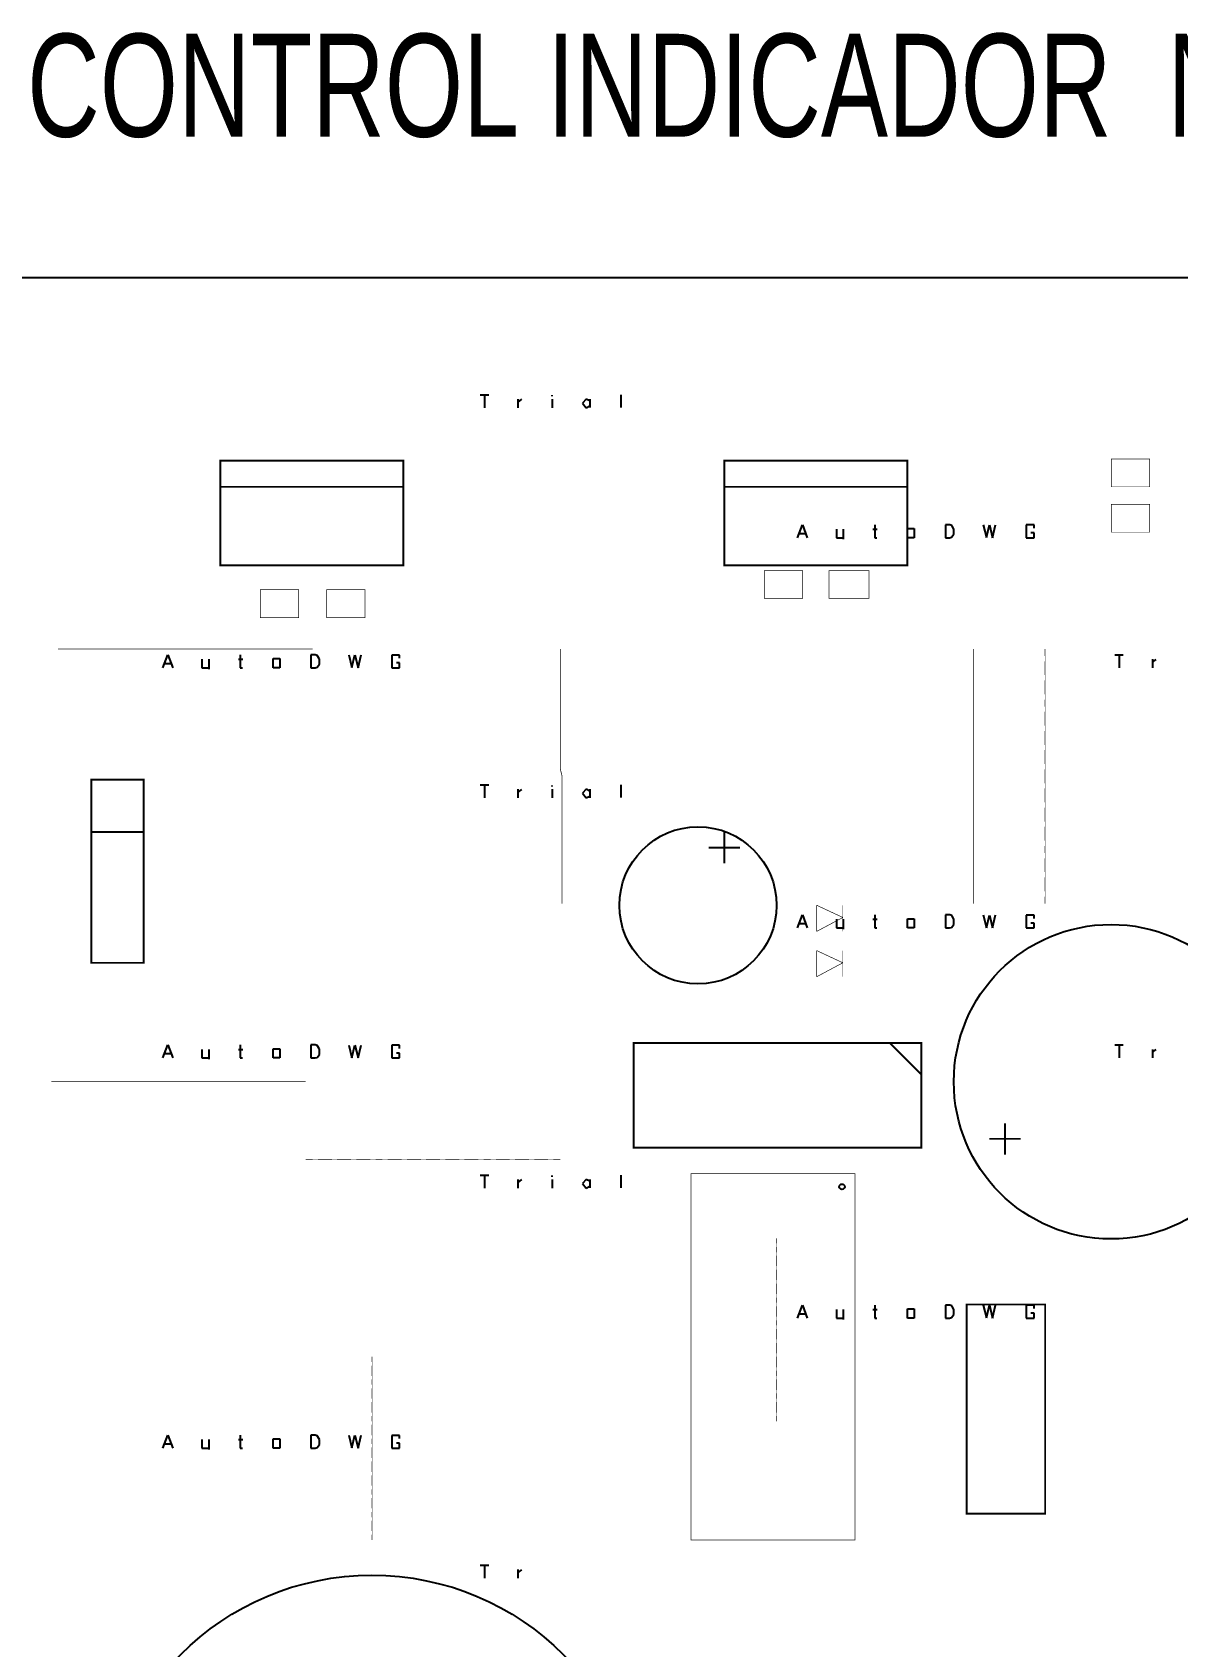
# Model space of a CAD drawing. Header units: millimetres. Extents: x 690 to 2444, y 537 to 1412.
# Drawn here: x 1678.2 to 1733.8, y 665 to 743.4 of the extents above; entities that cross this region are included whole.
import ezdxf

# ---------------------------------------------------------------- set-up
doc = ezdxf.new("R2010")
doc.units = ezdxf.units.MM
doc.linetypes.add('atContinuous2', pattern=[0])
doc.layers.add('at_Entity', color=7, linetype='Continuous')
doc.styles.add('Style1', font='arial.ttf', dxfattribs={"height": 0.2})

msp = doc.modelspace()

# ---------------------------------------------------------------- linework, layer by layer
at = {"color": 28, "true_color": 0x0a0a0a}
for p, q in [((1715.361, 718.865), (1715.602, 719.497)), ((1715.602, 719.497), (1715.842, 718.865)), ((1719.121, 719.497), (1719.121, 718.865)), ((1722.554, 719.497), (1722.551, 718.865)), ((1722.76, 719.5), (1722.554, 719.497)), ((1722.855, 719.465), (1722.76, 719.5)), ((1722.965, 719.289), (1722.855, 719.465)), ((1724.392, 719.494), (1724.541, 718.873)), ((1724.541, 718.873), (1724.691, 719.49)), ((1724.691, 719.49), (1724.841, 718.866)), ((1724.841, 718.866), (1724.991, 719.494)), ((1726.86, 719.488), (1726.478, 719.488)), ((1726.478, 719.488), (1726.478, 718.865)), ((1726.856, 719.328), (1726.86, 719.488)), ((1715.449, 719.076), (1715.75, 719.076)), ((1717.256, 719.283), (1717.256, 718.865)), ((1717.256, 718.865), (1717.587, 718.865)), ((1717.587, 719.283), (1717.587, 718.802)), ((1719.029, 719.286), (1719.242, 719.286)), ((1719.121, 718.865), (1719.22, 718.865)), ((1720.715, 719.314), (1721.04, 719.314)), ((1720.715, 718.865), (1720.715, 719.314)), ((1721.04, 718.865), (1720.715, 718.865)), ((1721.04, 719.314), (1721.04, 718.865)), ((1722.551, 718.865), (1722.756, 718.865)), ((1722.756, 718.865), (1722.852, 718.891)), ((1722.852, 718.891), (1722.961, 719.037)), ((1722.961, 719.037), (1722.965, 719.289)), ((1726.478, 718.865), (1726.856, 718.865)), ((1726.86, 719.102), (1726.708, 719.102)), ((1726.856, 718.865), (1726.86, 719.102)), ((1684.534, 712.545), (1684.775, 713.177)), ((1684.775, 713.177), (1685.016, 712.545)), ((1688.294, 713.177), (1688.294, 712.545)), ((1691.727, 713.177), (1691.725, 712.545)), ((1691.934, 713.179), (1691.727, 713.177)), ((1692.028, 713.145), (1691.934, 713.179)), ((1692.138, 712.969), (1692.028, 713.145)), ((1693.565, 713.174), (1693.715, 712.553)), ((1693.715, 712.553), (1693.865, 713.17)), ((1693.865, 713.17), (1694.014, 712.546)), ((1694.014, 712.546), (1694.164, 713.174)), ((1696.033, 713.168), (1695.652, 713.168)), ((1695.652, 713.168), (1695.652, 712.545)), ((1696.029, 713.008), (1696.033, 713.168)), ((1684.622, 712.756), (1684.924, 712.756)), ((1686.43, 712.963), (1686.43, 712.545)), ((1686.43, 712.545), (1686.761, 712.545)), ((1686.761, 712.963), (1686.761, 712.482)), ((1688.202, 712.966), (1688.416, 712.966)), ((1688.294, 712.545), (1688.393, 712.545)), ((1689.888, 712.994), (1690.214, 712.994)), ((1689.888, 712.545), (1689.888, 712.994)), ((1690.214, 712.545), (1689.888, 712.545)), ((1690.214, 712.994), (1690.214, 712.545)), ((1691.725, 712.545), (1691.929, 712.545)), ((1691.929, 712.545), (1692.026, 712.571)), ((1692.026, 712.571), (1692.135, 712.717)), ((1692.135, 712.717), (1692.138, 712.969)), ((1695.652, 712.545), (1696.029, 712.545)), ((1696.033, 712.782), (1695.881, 712.782)), ((1696.029, 712.545), (1696.033, 712.782)), ((1715.361, 699.905), (1715.602, 700.537)), ((1715.449, 700.115), (1715.75, 700.115)), ((1715.602, 700.537), (1715.842, 699.905)), ((1717.256, 700.323), (1717.256, 699.905)), ((1717.256, 699.905), (1717.587, 699.905)), ((1717.587, 700.323), (1717.587, 699.842)), ((1719.029, 700.326), (1719.242, 700.326)), ((1719.121, 700.537), (1719.121, 699.905)), ((1719.121, 699.905), (1719.22, 699.905)), ((1720.715, 700.354), (1721.04, 700.354)), ((1720.715, 699.905), (1720.715, 700.354)), ((1721.04, 699.905), (1720.715, 699.905)), ((1721.04, 700.354), (1721.04, 699.905)), ((1722.554, 700.537), (1722.551, 699.905)), ((1722.551, 699.905), (1722.756, 699.905)), ((1722.76, 700.539), (1722.554, 700.537)), ((1722.756, 699.905), (1722.852, 699.931)), ((1722.855, 700.505), (1722.76, 700.539)), ((1722.852, 699.931), (1722.961, 700.077)), ((1722.965, 700.328), (1722.855, 700.505)), ((1722.961, 700.077), (1722.965, 700.328)), ((1724.392, 700.534), (1724.541, 699.913)), ((1724.541, 699.913), (1724.691, 700.53)), ((1724.691, 700.53), (1724.841, 699.906)), ((1724.841, 699.906), (1724.991, 700.534)), ((1726.86, 700.528), (1726.478, 700.528)), ((1726.478, 700.528), (1726.478, 699.905)), ((1726.478, 699.905), (1726.856, 699.905)), ((1726.86, 700.142), (1726.708, 700.142)), ((1726.856, 700.368), (1726.86, 700.528)), ((1726.856, 699.905), (1726.86, 700.142)), ((1684.534, 693.585), (1684.775, 694.217)), ((1684.622, 693.795), (1684.924, 693.795)), ((1684.775, 694.217), (1685.016, 693.585)), ((1686.43, 694.003), (1686.43, 693.585)), ((1686.43, 693.585), (1686.761, 693.585)), ((1686.761, 694.003), (1686.761, 693.522)), ((1688.202, 694.005), (1688.416, 694.005)), ((1688.294, 694.217), (1688.294, 693.585)), ((1688.294, 693.585), (1688.393, 693.585)), ((1689.888, 694.033), (1690.214, 694.033)), ((1689.888, 693.585), (1689.888, 694.033)), ((1690.214, 693.585), (1689.888, 693.585)), ((1690.214, 694.033), (1690.214, 693.585)), ((1691.727, 694.217), (1691.725, 693.585)), ((1691.725, 693.585), (1691.929, 693.585)), ((1691.934, 694.219), (1691.727, 694.217)), ((1691.929, 693.585), (1692.026, 693.61)), ((1692.028, 694.185), (1691.934, 694.219)), ((1692.026, 693.61), (1692.135, 693.757)), ((1692.138, 694.008), (1692.028, 694.185)), ((1692.135, 693.757), (1692.138, 694.008)), ((1693.565, 694.214), (1693.715, 693.593)), ((1693.715, 693.593), (1693.865, 694.21)), ((1693.865, 694.21), (1694.014, 693.586)), ((1694.014, 693.586), (1694.164, 694.214)), ((1696.033, 694.207), (1695.652, 694.207)), ((1695.652, 694.207), (1695.652, 693.585)), ((1695.652, 693.585), (1696.029, 693.585)), ((1696.033, 693.822), (1695.881, 693.822)), ((1696.029, 694.048), (1696.033, 694.207)), ((1696.029, 693.585), (1696.033, 693.822)), ((1715.361, 680.945), (1715.602, 681.577)), ((1715.449, 681.155), (1715.75, 681.155)), ((1715.602, 681.577), (1715.842, 680.945)), ((1717.256, 681.362), (1717.256, 680.945)), ((1717.587, 681.362), (1717.587, 680.882)), ((1719.029, 681.365), (1719.242, 681.365)), ((1719.121, 681.577), (1719.121, 680.945)), ((1720.715, 681.393), (1721.04, 681.393)), ((1720.715, 680.945), (1720.715, 681.393)), ((1721.04, 681.393), (1721.04, 680.945)), ((1722.554, 681.577), (1722.551, 680.945)), ((1722.76, 681.579), (1722.554, 681.577)), ((1722.855, 681.544), (1722.76, 681.579)), ((1722.852, 680.97), (1722.961, 681.116)), ((1722.965, 681.368), (1722.855, 681.544)), ((1722.961, 681.116), (1722.965, 681.368)), ((1724.392, 681.573), (1724.541, 680.953)), ((1724.541, 680.953), (1724.691, 681.57)), ((1724.691, 681.57), (1724.841, 680.946)), ((1724.841, 680.946), (1724.991, 681.573)), ((1726.86, 681.567), (1726.478, 681.567)), ((1726.478, 681.567), (1726.478, 680.945)), ((1726.86, 681.182), (1726.708, 681.182)), ((1726.856, 681.407), (1726.86, 681.567)), ((1726.856, 680.945), (1726.86, 681.182)), ((1717.256, 680.945), (1717.587, 680.945)), ((1719.121, 680.945), (1719.22, 680.945)), ((1721.04, 680.945), (1720.715, 680.945)), ((1722.551, 680.945), (1722.756, 680.945)), ((1722.756, 680.945), (1722.852, 680.97)), ((1726.478, 680.945), (1726.856, 680.945)), ((1684.534, 674.625), (1684.775, 675.257)), ((1684.622, 674.835), (1684.924, 674.835)), ((1684.775, 675.257), (1685.016, 674.625)), ((1686.43, 675.042), (1686.43, 674.625)), ((1686.761, 675.042), (1686.761, 674.561)), ((1688.202, 675.045), (1688.416, 675.045)), ((1688.294, 675.256), (1688.294, 674.625)), ((1689.888, 675.073), (1690.214, 675.073)), ((1689.888, 674.625), (1689.888, 675.073)), ((1690.214, 675.073), (1690.214, 674.625)), ((1691.727, 675.256), (1691.725, 674.625)), ((1691.934, 675.259), (1691.727, 675.256)), ((1692.028, 675.224), (1691.934, 675.259)), ((1692.026, 674.65), (1692.135, 674.796)), ((1692.138, 675.048), (1692.028, 675.224)), ((1692.135, 674.796), (1692.138, 675.048)), ((1693.565, 675.253), (1693.715, 674.633)), ((1693.715, 674.633), (1693.865, 675.25)), ((1693.865, 675.25), (1694.014, 674.625)), ((1694.014, 674.625), (1694.164, 675.253)), ((1696.033, 675.247), (1695.652, 675.247)), ((1695.652, 675.247), (1695.652, 674.625)), ((1696.033, 674.862), (1695.881, 674.862)), ((1696.029, 675.087), (1696.033, 675.247)), ((1696.029, 674.625), (1696.033, 674.862)), ((1686.43, 674.625), (1686.761, 674.625)), ((1688.294, 674.625), (1688.393, 674.625)), ((1690.214, 674.625), (1689.888, 674.625)), ((1691.725, 674.625), (1691.929, 674.625)), ((1691.929, 674.625), (1692.026, 674.65)), ((1695.652, 674.625), (1696.029, 674.625))]:
    msp.add_line(p, q, dxfattribs=at)
at = {"layer": 'at_Entity', "color": 28, "true_color": 0x0d0d0d}
for p, q in [((1699.95, 725.817), (1700.368, 725.817)), ((1700.158, 725.817), (1700.158, 725.185)), ((1703.44, 725.738), (1703.44, 725.794)), ((1706.781, 725.815), (1706.778, 725.198)), ((1701.781, 725.602), (1701.781, 725.185)), ((1701.786, 725.462), (1701.964, 725.595)), ((1703.438, 725.605), (1703.438, 725.185)), ((1705.101, 725.602), (1704.912, 725.413)), ((1704.912, 725.413), (1705.096, 725.185)), ((1705.096, 725.185), (1705.276, 725.276)), ((1705.276, 725.514), (1705.101, 725.602)), ((1705.274, 725.605), (1705.274, 725.189)), ((1730.777, 713.177), (1731.195, 713.177)), ((1730.985, 713.177), (1730.985, 712.545)), ((1732.608, 712.962), (1732.608, 712.545)), ((1732.613, 712.822), (1732.79, 712.955)), ((1699.95, 706.857), (1700.368, 706.857)), ((1700.158, 706.857), (1700.158, 706.225)), ((1701.781, 706.642), (1701.781, 706.225)), ((1701.786, 706.502), (1701.964, 706.635)), ((1703.438, 706.645), (1703.438, 706.225)), ((1703.44, 706.778), (1703.44, 706.834)), ((1705.101, 706.642), (1704.912, 706.453)), ((1704.912, 706.453), (1705.096, 706.225)), ((1705.096, 706.225), (1705.276, 706.315)), ((1705.276, 706.553), (1705.101, 706.642)), ((1705.274, 706.645), (1705.274, 706.229)), ((1706.781, 706.855), (1706.778, 706.238)), ((1730.777, 694.217), (1731.195, 694.217)), ((1730.985, 694.217), (1730.985, 693.585)), ((1732.608, 694.002), (1732.608, 693.585)), ((1732.613, 693.862), (1732.79, 693.995)), ((1699.95, 687.897), (1700.368, 687.897)), ((1700.158, 687.897), (1700.158, 687.265)), ((1701.781, 687.682), (1701.781, 687.265)), ((1701.786, 687.542), (1701.964, 687.675)), ((1703.438, 687.684), (1703.438, 687.265)), ((1703.44, 687.817), (1703.44, 687.873)), ((1705.101, 687.682), (1704.912, 687.493)), ((1704.912, 687.493), (1705.096, 687.265)), ((1705.096, 687.265), (1705.276, 687.355)), ((1705.276, 687.593), (1705.101, 687.682)), ((1705.274, 687.684), (1705.274, 687.268)), ((1706.781, 687.894), (1706.778, 687.277)), ((1699.95, 668.936), (1700.368, 668.936)), ((1700.158, 668.936), (1700.158, 668.304)), ((1701.781, 668.721), (1701.781, 668.304)), ((1701.786, 668.581), (1701.964, 668.714))]:
    msp.add_line(p, q, dxfattribs=at)
at = {"layer": 'at_Entity', "color": 0}
for points in [[(1775.685, 731.506, 0.0897, 0.0897, 0), (1622.85, 731.506, 0.0897, 0.0897, 0), (1622.85, 605.103, 0.0897, 0.0897, 0), (1775.685, 605.103, 0.0897, 0.0897, 0), (1775.685, 731.506, 0.0897, 0.0897, 0)], [(1696.218, 722.61, 0.0897, 0.0897, 0), (1687.322, 722.61, 0.0897, 0.0897, 0), (1687.322, 717.527, 0.0897, 0.0897, 0), (1696.218, 717.527, 0.0897, 0.0897, 0), (1696.218, 722.61, 0.0897, 0.0897, 0)], [(1720.702, 722.61, 0.0897, 0.0897, 0), (1711.806, 722.61, 0.0897, 0.0897, 0), (1711.806, 717.527, 0.0897, 0.0897, 0), (1720.702, 717.527, 0.0897, 0.0897, 0), (1720.702, 722.61, 0.0897, 0.0897, 0)], [(1732.478, 722.695, 0.0299, 0.0299, 0), (1730.614, 722.695, 0.0299, 0.0299, 0), (1730.614, 721.339, 0.0299, 0.0299, 0), (1732.478, 721.339, 0.0299, 0.0299, 0), (1732.478, 722.695, 0.0299, 0.0299, 0)], [(1696.218, 721.339, 0.0897, 0.0897, 0), (1687.322, 721.339, 0.0897, 0.0897, 0)], [(1720.702, 721.339, 0.0897, 0.0897, 0), (1711.806, 721.339, 0.0897, 0.0897, 0)], [(1732.478, 720.492, 0.0299, 0.0299, 0), (1730.614, 720.492, 0.0299, 0.0299, 0), (1730.614, 719.136, 0.0299, 0.0299, 0), (1732.478, 719.136, 0.0299, 0.0299, 0), (1732.478, 720.492, 0.0299, 0.0299, 0)], [(1715.619, 717.273, 0.0299, 0.0299, 0), (1713.755, 717.273, 0.0299, 0.0299, 0), (1713.755, 715.917, 0.0299, 0.0299, 0), (1715.619, 715.917, 0.0299, 0.0299, 0), (1715.619, 717.273, 0.0299, 0.0299, 0)], [(1718.838, 717.273, 0.0299, 0.0299, 0), (1716.89, 717.273, 0.0299, 0.0299, 0), (1716.89, 715.917, 0.0299, 0.0299, 0), (1718.838, 715.917, 0.0299, 0.0299, 0), (1718.838, 717.273, 0.0299, 0.0299, 0)], [(1691.135, 716.341, 0.0299, 0.0299, 0), (1689.271, 716.341, 0.0299, 0.0299, 0), (1689.271, 714.985, 0.0299, 0.0299, 0), (1691.135, 714.985, 0.0299, 0.0299, 0), (1691.135, 716.341, 0.0299, 0.0299, 0)], [(1694.354, 716.341, 0.0299, 0.0299, 0), (1692.49, 716.341, 0.0299, 0.0299, 0), (1692.49, 714.985, 0.0299, 0.0299, 0), (1694.354, 714.985, 0.0299, 0.0299, 0), (1694.354, 716.341, 0.0299, 0.0299, 0)], [(1679.782, 713.46, 0.0339, 0.0339, 0), (1679.443, 713.46, 0.0339, 0.0339, 0)], [(1680.036, 713.46, 0.0254, 0.0254, 0), (1679.782, 713.46, 0.0254, 0.0254, 0)], [(1680.375, 713.46, 0.0339, 0.0339, 0), (1680.036, 713.46, 0.0339, 0.0339, 0)], [(1680.714, 713.46, 0.0339, 0.0339, 0), (1680.375, 713.46, 0.0339, 0.0339, 0)], [(1680.968, 713.46, 0.0254, 0.0254, 0), (1680.714, 713.46, 0.0254, 0.0254, 0)], [(1681.307, 713.46, 0.0339, 0.0339, 0), (1680.968, 713.46, 0.0339, 0.0339, 0)], [(1681.646, 713.46, 0.0339, 0.0339, 0), (1681.307, 713.46, 0.0339, 0.0339, 0)], [(1681.9, 713.46, 0.0254, 0.0254, 0), (1681.646, 713.46, 0.0254, 0.0254, 0)], [(1682.239, 713.46, 0.0339, 0.0339, 0), (1681.9, 713.46, 0.0339, 0.0339, 0)], [(1682.578, 713.46, 0.0339, 0.0339, 0), (1682.239, 713.46, 0.0339, 0.0339, 0)], [(1682.832, 713.46, 0.0254, 0.0254, 0), (1682.578, 713.46, 0.0254, 0.0254, 0)], [(1683.171, 713.46, 0.0339, 0.0339, 0), (1682.832, 713.46, 0.0339, 0.0339, 0)], [(1683.425, 713.46, 0.0254, 0.0254, 0), (1683.171, 713.46, 0.0254, 0.0254, 0)], [(1683.764, 713.46, 0.0339, 0.0339, 0), (1683.425, 713.46, 0.0339, 0.0339, 0)], [(1684.103, 713.46, 0.0339, 0.0339, 0), (1683.764, 713.46, 0.0339, 0.0339, 0)], [(1684.357, 713.46, 0.0254, 0.0254, 0), (1684.103, 713.46, 0.0254, 0.0254, 0)], [(1684.696, 713.46, 0.0339, 0.0339, 0), (1684.357, 713.46, 0.0339, 0.0339, 0)], [(1685.035, 713.46, 0.0339, 0.0339, 0), (1684.696, 713.46, 0.0339, 0.0339, 0)], [(1685.289, 713.46, 0.0254, 0.0254, 0), (1685.035, 713.46, 0.0254, 0.0254, 0)], [(1685.628, 713.46, 0.0339, 0.0339, 0), (1685.289, 713.46, 0.0339, 0.0339, 0)], [(1685.967, 713.46, 0.0339, 0.0339, 0), (1685.628, 713.46, 0.0339, 0.0339, 0)], [(1686.221, 713.46, 0.0254, 0.0254, 0), (1685.967, 713.46, 0.0254, 0.0254, 0)], [(1686.56, 713.46, 0.0339, 0.0339, 0), (1686.221, 713.46, 0.0339, 0.0339, 0)], [(1686.899, 713.46, 0.0339, 0.0339, 0), (1686.56, 713.46, 0.0339, 0.0339, 0)], [(1687.153, 713.46, 0.0254, 0.0254, 0), (1686.899, 713.46, 0.0254, 0.0254, 0)], [(1687.492, 713.46, 0.0339, 0.0339, 0), (1687.153, 713.46, 0.0339, 0.0339, 0)], [(1687.831, 713.46, 0.0339, 0.0339, 0), (1687.492, 713.46, 0.0339, 0.0339, 0)], [(1688.085, 713.46, 0.0254, 0.0254, 0), (1687.831, 713.46, 0.0254, 0.0254, 0)], [(1688.424, 713.46, 0.0339, 0.0339, 0), (1688.085, 713.46, 0.0339, 0.0339, 0)], [(1688.678, 713.46, 0.0254, 0.0254, 0), (1688.424, 713.46, 0.0254, 0.0254, 0)], [(1689.017, 713.46, 0.0339, 0.0339, 0), (1688.678, 713.46, 0.0339, 0.0339, 0)], [(1689.356, 713.46, 0.0339, 0.0339, 0), (1689.017, 713.46, 0.0339, 0.0339, 0)], [(1689.61, 713.46, 0.0254, 0.0254, 0), (1689.356, 713.46, 0.0254, 0.0254, 0)], [(1689.949, 713.46, 0.0339, 0.0339, 0), (1689.61, 713.46, 0.0339, 0.0339, 0)], [(1690.288, 713.46, 0.0339, 0.0339, 0), (1689.949, 713.46, 0.0339, 0.0339, 0)], [(1690.542, 713.46, 0.0254, 0.0254, 0), (1690.288, 713.46, 0.0254, 0.0254, 0)], [(1690.881, 713.46, 0.0339, 0.0339, 0), (1690.542, 713.46, 0.0339, 0.0339, 0)], [(1691.219, 713.46, 0.0339, 0.0339, 0), (1690.881, 713.46, 0.0339, 0.0339, 0)], [(1691.474, 713.46, 0.0254, 0.0254, 0), (1691.219, 713.46, 0.0254, 0.0254, 0)], [(1691.813, 713.46, 0.0339, 0.0339, 0), (1691.474, 713.46, 0.0339, 0.0339, 0)], [(1703.843, 713.121, 0.0339, 0.0339, 0), (1703.843, 713.46, 0.0339, 0.0339, 0)], [(1723.921, 713.121, 0.0339, 0.0339, 0), (1723.921, 713.46, 0.0339, 0.0339, 0)], [(1727.395, 713.121, 0.0339, 0.0339, 0), (1727.395, 713.46, 0.0339, 0.0339, 0)], [(1703.843, 712.528, 0.0339, 0.0339, 0), (1703.843, 712.867, 0.0339, 0.0339, 0)], [(1703.843, 712.189, 0.0339, 0.0339, 0), (1703.843, 712.528, 0.0339, 0.0339, 0)], [(1703.843, 712.867, 0.0254, 0.0254, 0), (1703.843, 713.121, 0.0254, 0.0254, 0)], [(1723.921, 712.528, 0.0339, 0.0339, 0), (1723.921, 712.867, 0.0339, 0.0339, 0)], [(1723.921, 712.189, 0.0339, 0.0339, 0), (1723.921, 712.528, 0.0339, 0.0339, 0)], [(1723.921, 712.867, 0.0254, 0.0254, 0), (1723.921, 713.121, 0.0254, 0.0254, 0)], [(1727.395, 712.528, 0.0339, 0.0339, 0), (1727.395, 712.867, 0.0339, 0.0339, 0)], [(1727.395, 712.189, 0.0339, 0.0339, 0), (1727.395, 712.528, 0.0339, 0.0339, 0)], [(1727.395, 712.867, 0.0254, 0.0254, 0), (1727.395, 713.121, 0.0254, 0.0254, 0)], [(1703.843, 711.596, 0.0339, 0.0339, 0), (1703.843, 711.935, 0.0339, 0.0339, 0)], [(1703.843, 711.258, 0.0339, 0.0339, 0), (1703.843, 711.596, 0.0339, 0.0339, 0)], [(1703.843, 711.935, 0.0254, 0.0254, 0), (1703.843, 712.189, 0.0254, 0.0254, 0)], [(1723.921, 711.596, 0.0339, 0.0339, 0), (1723.921, 711.935, 0.0339, 0.0339, 0)], [(1723.921, 711.258, 0.0339, 0.0339, 0), (1723.921, 711.596, 0.0339, 0.0339, 0)], [(1723.921, 711.935, 0.0254, 0.0254, 0), (1723.921, 712.189, 0.0254, 0.0254, 0)], [(1727.395, 711.596, 0.0339, 0.0339, 0), (1727.395, 711.935, 0.0339, 0.0339, 0)], [(1727.395, 711.258, 0.0339, 0.0339, 0), (1727.395, 711.596, 0.0339, 0.0339, 0)], [(1727.395, 711.935, 0.0254, 0.0254, 0), (1727.395, 712.189, 0.0254, 0.0254, 0)], [(1703.843, 710.664, 0.0339, 0.0339, 0), (1703.843, 711.003, 0.0339, 0.0339, 0)], [(1703.843, 711.003, 0.0254, 0.0254, 0), (1703.843, 711.258, 0.0254, 0.0254, 0)], [(1723.921, 710.664, 0.0339, 0.0339, 0), (1723.921, 711.003, 0.0339, 0.0339, 0)], [(1723.921, 711.003, 0.0254, 0.0254, 0), (1723.921, 711.258, 0.0254, 0.0254, 0)], [(1727.395, 710.664, 0.0339, 0.0339, 0), (1727.395, 711.003, 0.0339, 0.0339, 0)], [(1727.395, 711.003, 0.0254, 0.0254, 0), (1727.395, 711.258, 0.0254, 0.0254, 0)], [(1703.843, 710.071, 0.0339, 0.0339, 0), (1703.843, 710.41, 0.0339, 0.0339, 0)], [(1703.843, 709.733, 0.0339, 0.0339, 0), (1703.843, 710.071, 0.0339, 0.0339, 0)], [(1703.843, 710.41, 0.0254, 0.0254, 0), (1703.843, 710.664, 0.0254, 0.0254, 0)], [(1723.921, 710.071, 0.0339, 0.0339, 0), (1723.921, 710.41, 0.0339, 0.0339, 0)], [(1723.921, 709.733, 0.0339, 0.0339, 0), (1723.921, 710.071, 0.0339, 0.0339, 0)], [(1723.921, 710.41, 0.0254, 0.0254, 0), (1723.921, 710.664, 0.0254, 0.0254, 0)], [(1727.395, 710.071, 0.0339, 0.0339, 0), (1727.395, 710.41, 0.0339, 0.0339, 0)], [(1727.395, 709.733, 0.0339, 0.0339, 0), (1727.395, 710.071, 0.0339, 0.0339, 0)], [(1727.395, 710.41, 0.0254, 0.0254, 0), (1727.395, 710.664, 0.0254, 0.0254, 0)], [(1703.843, 709.14, 0.0339, 0.0339, 0), (1703.843, 709.478, 0.0339, 0.0339, 0)], [(1703.843, 709.478, 0.0254, 0.0254, 0), (1703.843, 709.733, 0.0254, 0.0254, 0)], [(1723.921, 709.14, 0.0339, 0.0339, 0), (1723.921, 709.478, 0.0339, 0.0339, 0)], [(1723.921, 709.478, 0.0254, 0.0254, 0), (1723.921, 709.733, 0.0254, 0.0254, 0)], [(1727.395, 709.14, 0.0339, 0.0339, 0), (1727.395, 709.478, 0.0339, 0.0339, 0)], [(1727.395, 709.478, 0.0254, 0.0254, 0), (1727.395, 709.733, 0.0254, 0.0254, 0)], [(1703.843, 708.801, 0.0339, 0.0339, 0), (1703.843, 709.14, 0.0339, 0.0339, 0)], [(1703.843, 708.208, 0.0339, 0.0339, 0), (1703.843, 708.546, 0.0339, 0.0339, 0)], [(1703.843, 708.546, 0.0254, 0.0254, 0), (1703.843, 708.801, 0.0254, 0.0254, 0)], [(1723.921, 708.801, 0.0339, 0.0339, 0), (1723.921, 709.14, 0.0339, 0.0339, 0)], [(1723.921, 708.208, 0.0339, 0.0339, 0), (1723.921, 708.546, 0.0339, 0.0339, 0)], [(1723.921, 708.546, 0.0254, 0.0254, 0), (1723.921, 708.801, 0.0254, 0.0254, 0)], [(1727.395, 708.801, 0.0339, 0.0339, 0), (1727.395, 709.14, 0.0339, 0.0339, 0)], [(1727.395, 708.208, 0.0339, 0.0339, 0), (1727.395, 708.546, 0.0339, 0.0339, 0)], [(1727.395, 708.546, 0.0254, 0.0254, 0), (1727.395, 708.801, 0.0254, 0.0254, 0)], [(1703.843, 707.869, 0.0339, 0.0339, 0), (1703.843, 708.208, 0.0339, 0.0339, 0)], [(1703.843, 707.615, 0.0254, 0.0254, 0), (1703.843, 707.869, 0.0254, 0.0254, 0)], [(1723.921, 707.869, 0.0339, 0.0339, 0), (1723.921, 708.208, 0.0339, 0.0339, 0)], [(1723.921, 707.615, 0.0254, 0.0254, 0), (1723.921, 707.869, 0.0254, 0.0254, 0)], [(1727.395, 707.869, 0.0339, 0.0339, 0), (1727.395, 708.208, 0.0339, 0.0339, 0)], [(1727.395, 707.615, 0.0254, 0.0254, 0), (1727.395, 707.869, 0.0254, 0.0254, 0)], [(1683.595, 707.106, 0.0897, 0.0897, 0), (1681.053, 707.106, 0.0897, 0.0897, 0), (1681.053, 698.211, 0.0897, 0.0897, 0), (1683.595, 698.211, 0.0897, 0.0897, 0), (1683.595, 707.106, 0.0897, 0.0897, 0)], [(1703.927, 707.276, 0.0349, 0.0349, 0), (1703.843, 707.615, 0.0349, 0.0349, 0)], [(1703.927, 706.937, 0.0339, 0.0339, 0), (1703.927, 707.276, 0.0339, 0.0339, 0)], [(1703.927, 706.683, 0.0254, 0.0254, 0), (1703.927, 706.937, 0.0254, 0.0254, 0)], [(1723.921, 707.276, 0.0339, 0.0339, 0), (1723.921, 707.615, 0.0339, 0.0339, 0)], [(1723.921, 706.937, 0.0339, 0.0339, 0), (1723.921, 707.276, 0.0339, 0.0339, 0)], [(1723.921, 706.683, 0.0254, 0.0254, 0), (1723.921, 706.937, 0.0254, 0.0254, 0)], [(1727.395, 707.276, 0.0339, 0.0339, 0), (1727.395, 707.615, 0.0339, 0.0339, 0)], [(1727.395, 706.937, 0.0339, 0.0339, 0), (1727.395, 707.276, 0.0339, 0.0339, 0)], [(1727.395, 706.683, 0.0254, 0.0254, 0), (1727.395, 706.937, 0.0254, 0.0254, 0)], [(1703.927, 706.344, 0.0339, 0.0339, 0), (1703.927, 706.683, 0.0339, 0.0339, 0)], [(1703.927, 706.005, 0.0339, 0.0339, 0), (1703.927, 706.344, 0.0339, 0.0339, 0)], [(1723.921, 706.344, 0.0339, 0.0339, 0), (1723.921, 706.683, 0.0339, 0.0339, 0)], [(1723.921, 706.005, 0.0339, 0.0339, 0), (1723.921, 706.344, 0.0339, 0.0339, 0)], [(1727.395, 706.344, 0.0339, 0.0339, 0), (1727.395, 706.683, 0.0339, 0.0339, 0)], [(1727.395, 706.005, 0.0339, 0.0339, 0), (1727.395, 706.344, 0.0339, 0.0339, 0)], [(1703.927, 705.412, 0.0339, 0.0339, 0), (1703.927, 705.751, 0.0339, 0.0339, 0)], [(1703.927, 705.073, 0.0339, 0.0339, 0), (1703.927, 705.412, 0.0339, 0.0339, 0)], [(1703.927, 705.751, 0.0254, 0.0254, 0), (1703.927, 706.005, 0.0254, 0.0254, 0)], [(1723.921, 705.412, 0.0339, 0.0339, 0), (1723.921, 705.751, 0.0339, 0.0339, 0)], [(1723.921, 705.073, 0.0339, 0.0339, 0), (1723.921, 705.412, 0.0339, 0.0339, 0)], [(1723.921, 705.751, 0.0254, 0.0254, 0), (1723.921, 706.005, 0.0254, 0.0254, 0)], [(1727.395, 705.412, 0.0339, 0.0339, 0), (1727.395, 705.751, 0.0339, 0.0339, 0)], [(1727.395, 705.073, 0.0339, 0.0339, 0), (1727.395, 705.412, 0.0339, 0.0339, 0)], [(1727.395, 705.751, 0.0254, 0.0254, 0), (1727.395, 706.005, 0.0254, 0.0254, 0)], [(1683.595, 704.565, 0.0897, 0.0897, 0), (1681.053, 704.565, 0.0897, 0.0897, 0)], [(1703.927, 704.48, 0.0339, 0.0339, 0), (1703.927, 704.819, 0.0339, 0.0339, 0)], [(1703.927, 704.819, 0.0254, 0.0254, 0), (1703.927, 705.073, 0.0254, 0.0254, 0)], [(1711.806, 704.565, 0.0897, 0.0897, 0), (1711.806, 703.04, 0.0897, 0.0897, 0)], [(1723.921, 704.48, 0.0339, 0.0339, 0), (1723.921, 704.819, 0.0339, 0.0339, 0)], [(1723.921, 704.819, 0.0254, 0.0254, 0), (1723.921, 705.073, 0.0254, 0.0254, 0)], [(1727.395, 704.48, 0.0339, 0.0339, 0), (1727.395, 704.819, 0.0339, 0.0339, 0)], [(1727.395, 704.819, 0.0254, 0.0254, 0), (1727.395, 705.073, 0.0254, 0.0254, 0)], [(1703.927, 704.141, 0.0339, 0.0339, 0), (1703.927, 704.48, 0.0339, 0.0339, 0)], [(1703.927, 703.548, 0.0339, 0.0339, 0), (1703.927, 703.887, 0.0339, 0.0339, 0)], [(1703.927, 703.887, 0.0254, 0.0254, 0), (1703.927, 704.141, 0.0254, 0.0254, 0)], [(1711.044, 703.802, 0.0897, 0.0897, 0), (1712.569, 703.802, 0.0897, 0.0897, 0)], [(1723.921, 704.141, 0.0339, 0.0339, 0), (1723.921, 704.48, 0.0339, 0.0339, 0)], [(1723.921, 703.548, 0.0339, 0.0339, 0), (1723.921, 703.887, 0.0339, 0.0339, 0)], [(1723.921, 703.887, 0.0254, 0.0254, 0), (1723.921, 704.141, 0.0254, 0.0254, 0)], [(1727.395, 704.141, 0.0339, 0.0339, 0), (1727.395, 704.48, 0.0339, 0.0339, 0)], [(1727.395, 703.548, 0.0339, 0.0339, 0), (1727.395, 703.887, 0.0339, 0.0339, 0)], [(1727.395, 703.887, 0.0254, 0.0254, 0), (1727.395, 704.141, 0.0254, 0.0254, 0)], [(1703.927, 702.955, 0.0339, 0.0339, 0), (1703.927, 703.294, 0.0339, 0.0339, 0)], [(1703.927, 702.616, 0.0339, 0.0339, 0), (1703.927, 702.955, 0.0339, 0.0339, 0)], [(1703.927, 703.294, 0.0254, 0.0254, 0), (1703.927, 703.548, 0.0254, 0.0254, 0)], [(1723.921, 702.955, 0.0339, 0.0339, 0), (1723.921, 703.294, 0.0339, 0.0339, 0)], [(1723.921, 702.616, 0.0339, 0.0339, 0), (1723.921, 702.955, 0.0339, 0.0339, 0)], [(1723.921, 703.294, 0.0254, 0.0254, 0), (1723.921, 703.548, 0.0254, 0.0254, 0)], [(1727.395, 702.955, 0.0339, 0.0339, 0), (1727.395, 703.294, 0.0339, 0.0339, 0)], [(1727.395, 702.616, 0.0339, 0.0339, 0), (1727.395, 702.955, 0.0339, 0.0339, 0)], [(1727.395, 703.294, 0.0254, 0.0254, 0), (1727.395, 703.548, 0.0254, 0.0254, 0)], [(1703.927, 702.023, 0.0339, 0.0339, 0), (1703.927, 702.362, 0.0339, 0.0339, 0)], [(1703.927, 702.362, 0.0254, 0.0254, 0), (1703.927, 702.616, 0.0254, 0.0254, 0)], [(1723.921, 702.023, 0.0339, 0.0339, 0), (1723.921, 702.362, 0.0339, 0.0339, 0)], [(1723.921, 702.362, 0.0254, 0.0254, 0), (1723.921, 702.616, 0.0254, 0.0254, 0)], [(1727.395, 702.023, 0.0339, 0.0339, 0), (1727.395, 702.362, 0.0339, 0.0339, 0)], [(1727.395, 702.362, 0.0254, 0.0254, 0), (1727.395, 702.616, 0.0254, 0.0254, 0)], [(1703.927, 701.684, 0.0339, 0.0339, 0), (1703.927, 702.023, 0.0339, 0.0339, 0)], [(1703.927, 701.091, 0.0339, 0.0339, 0), (1703.927, 701.43, 0.0339, 0.0339, 0)], [(1703.927, 701.43, 0.0254, 0.0254, 0), (1703.927, 701.684, 0.0254, 0.0254, 0)], [(1723.921, 701.684, 0.0339, 0.0339, 0), (1723.921, 702.023, 0.0339, 0.0339, 0)], [(1723.921, 701.091, 0.0339, 0.0339, 0), (1723.921, 701.43, 0.0339, 0.0339, 0)], [(1723.921, 701.43, 0.0254, 0.0254, 0), (1723.921, 701.684, 0.0254, 0.0254, 0)], [(1727.395, 701.684, 0.0339, 0.0339, 0), (1727.395, 702.023, 0.0339, 0.0339, 0)], [(1727.395, 701.091, 0.0339, 0.0339, 0), (1727.395, 701.43, 0.0339, 0.0339, 0)], [(1727.395, 701.43, 0.0254, 0.0254, 0), (1727.395, 701.684, 0.0254, 0.0254, 0)], [(1717.567, 700.413, 0.0299, 0.0299, 0), (1716.297, 701.006, 0.0299, 0.0299, 0)], [(1716.297, 701.006, 0.0299, 0.0299, 0), (1716.297, 699.736, 0.0299, 0.0299, 0)], [(1717.567, 701.006, 0.0299, 0.0299, 0), (1717.567, 699.736, 0.0299, 0.0299, 0)], [(1717.567, 700.413, 0.0299, 0.0299, 0), (1716.297, 699.736, 0.0299, 0.0299, 0)], [(1717.567, 698.211, 0.0299, 0.0299, 0), (1716.297, 698.804, 0.0299, 0.0299, 0)], [(1716.297, 698.804, 0.0299, 0.0299, 0), (1716.297, 697.533, 0.0299, 0.0299, 0)], [(1717.567, 698.804, 0.0299, 0.0299, 0), (1717.567, 697.533, 0.0299, 0.0299, 0)], [(1717.567, 698.211, 0.0299, 0.0299, 0), (1716.297, 697.533, 0.0299, 0.0299, 0)], [(1721.38, 694.314, 0.0897, 0.0897, 0), (1707.401, 694.314, 0.0897, 0.0897, 0), (1707.401, 689.23, 0.0897, 0.0897, 0), (1721.38, 689.23, 0.0897, 0.0897, 0), (1721.38, 694.314, 0.0897, 0.0897, 0)], [(1719.855, 694.314, 0.0897, 0.0897, 0), (1721.38, 692.789, 0.0897, 0.0897, 0)], [(1679.443, 692.45, 0.0339, 0.0339, 0), (1679.105, 692.45, 0.0339, 0.0339, 0)], [(1679.698, 692.45, 0.0254, 0.0254, 0), (1679.443, 692.45, 0.0254, 0.0254, 0)], [(1680.036, 692.45, 0.0339, 0.0339, 0), (1679.698, 692.45, 0.0339, 0.0339, 0)], [(1680.375, 692.45, 0.0339, 0.0339, 0), (1680.036, 692.45, 0.0339, 0.0339, 0)], [(1680.629, 692.45, 0.0254, 0.0254, 0), (1680.375, 692.45, 0.0254, 0.0254, 0)], [(1680.968, 692.45, 0.0339, 0.0339, 0), (1680.629, 692.45, 0.0339, 0.0339, 0)], [(1681.307, 692.45, 0.0339, 0.0339, 0), (1680.968, 692.45, 0.0339, 0.0339, 0)], [(1681.561, 692.45, 0.0254, 0.0254, 0), (1681.307, 692.45, 0.0254, 0.0254, 0)], [(1681.9, 692.45, 0.0339, 0.0339, 0), (1681.561, 692.45, 0.0339, 0.0339, 0)], [(1682.239, 692.45, 0.0339, 0.0339, 0), (1681.9, 692.45, 0.0339, 0.0339, 0)], [(1682.493, 692.45, 0.0254, 0.0254, 0), (1682.239, 692.45, 0.0254, 0.0254, 0)], [(1682.832, 692.45, 0.0339, 0.0339, 0), (1682.493, 692.45, 0.0339, 0.0339, 0)], [(1683.086, 692.45, 0.0254, 0.0254, 0), (1682.832, 692.45, 0.0254, 0.0254, 0)], [(1683.425, 692.45, 0.0339, 0.0339, 0), (1683.086, 692.45, 0.0339, 0.0339, 0)], [(1683.764, 692.45, 0.0339, 0.0339, 0), (1683.425, 692.45, 0.0339, 0.0339, 0)], [(1684.018, 692.45, 0.0254, 0.0254, 0), (1683.764, 692.45, 0.0254, 0.0254, 0)], [(1684.357, 692.45, 0.0339, 0.0339, 0), (1684.018, 692.45, 0.0339, 0.0339, 0)], [(1684.696, 692.45, 0.0339, 0.0339, 0), (1684.357, 692.45, 0.0339, 0.0339, 0)], [(1684.95, 692.45, 0.0254, 0.0254, 0), (1684.696, 692.45, 0.0254, 0.0254, 0)], [(1685.289, 692.45, 0.0339, 0.0339, 0), (1684.95, 692.45, 0.0339, 0.0339, 0)], [(1685.628, 692.45, 0.0339, 0.0339, 0), (1685.289, 692.45, 0.0339, 0.0339, 0)], [(1685.882, 692.45, 0.0254, 0.0254, 0), (1685.628, 692.45, 0.0254, 0.0254, 0)], [(1686.221, 692.45, 0.0339, 0.0339, 0), (1685.882, 692.45, 0.0339, 0.0339, 0)], [(1686.56, 692.45, 0.0339, 0.0339, 0), (1686.221, 692.45, 0.0339, 0.0339, 0)], [(1686.814, 692.45, 0.0254, 0.0254, 0), (1686.56, 692.45, 0.0254, 0.0254, 0)], [(1687.153, 692.45, 0.0339, 0.0339, 0), (1686.814, 692.45, 0.0339, 0.0339, 0)], [(1687.492, 692.45, 0.0339, 0.0339, 0), (1687.153, 692.45, 0.0339, 0.0339, 0)], [(1687.746, 692.45, 0.0254, 0.0254, 0), (1687.492, 692.45, 0.0254, 0.0254, 0)], [(1688.085, 692.45, 0.0339, 0.0339, 0), (1687.746, 692.45, 0.0339, 0.0339, 0)], [(1688.339, 692.45, 0.0254, 0.0254, 0), (1688.085, 692.45, 0.0254, 0.0254, 0)], [(1688.678, 692.45, 0.0339, 0.0339, 0), (1688.339, 692.45, 0.0339, 0.0339, 0)], [(1689.017, 692.45, 0.0339, 0.0339, 0), (1688.678, 692.45, 0.0339, 0.0339, 0)], [(1689.271, 692.45, 0.0254, 0.0254, 0), (1689.017, 692.45, 0.0254, 0.0254, 0)], [(1689.61, 692.45, 0.0339, 0.0339, 0), (1689.271, 692.45, 0.0339, 0.0339, 0)], [(1689.949, 692.45, 0.0339, 0.0339, 0), (1689.61, 692.45, 0.0339, 0.0339, 0)], [(1690.203, 692.45, 0.0254, 0.0254, 0), (1689.949, 692.45, 0.0254, 0.0254, 0)], [(1690.542, 692.45, 0.0339, 0.0339, 0), (1690.203, 692.45, 0.0339, 0.0339, 0)], [(1690.881, 692.45, 0.0339, 0.0339, 0), (1690.542, 692.45, 0.0339, 0.0339, 0)], [(1691.135, 692.45, 0.0254, 0.0254, 0), (1690.881, 692.45, 0.0254, 0.0254, 0)], [(1691.474, 692.45, 0.0339, 0.0339, 0), (1691.135, 692.45, 0.0339, 0.0339, 0)], [(1725.446, 688.891, 0.0897, 0.0897, 0), (1725.446, 690.416, 0.0897, 0.0897, 0)], [(1726.209, 689.654, 0.0897, 0.0897, 0), (1724.684, 689.654, 0.0897, 0.0897, 0)], [(1691.813, 688.637, 0.0339, 0.0339, 0), (1691.474, 688.637, 0.0339, 0.0339, 0)], [(1692.067, 688.637, 0.0254, 0.0254, 0), (1691.813, 688.637, 0.0254, 0.0254, 0)], [(1692.406, 688.637, 0.0339, 0.0339, 0), (1692.067, 688.637, 0.0339, 0.0339, 0)], [(1692.744, 688.637, 0.0339, 0.0339, 0), (1692.406, 688.637, 0.0339, 0.0339, 0)], [(1692.999, 688.637, 0.0254, 0.0254, 0), (1692.744, 688.637, 0.0254, 0.0254, 0)], [(1693.337, 688.637, 0.0339, 0.0339, 0), (1692.999, 688.637, 0.0339, 0.0339, 0)], [(1693.676, 688.637, 0.0339, 0.0339, 0), (1693.337, 688.637, 0.0339, 0.0339, 0)], [(1693.931, 688.637, 0.0254, 0.0254, 0), (1693.676, 688.637, 0.0254, 0.0254, 0)], [(1694.269, 688.637, 0.0339, 0.0339, 0), (1693.931, 688.637, 0.0339, 0.0339, 0)], [(1694.608, 688.637, 0.0339, 0.0339, 0), (1694.269, 688.637, 0.0339, 0.0339, 0)], [(1694.862, 688.637, 0.0254, 0.0254, 0), (1694.608, 688.637, 0.0254, 0.0254, 0)], [(1695.201, 688.637, 0.0339, 0.0339, 0), (1694.862, 688.637, 0.0339, 0.0339, 0)], [(1695.455, 688.637, 0.0254, 0.0254, 0), (1695.201, 688.637, 0.0254, 0.0254, 0)], [(1695.794, 688.637, 0.0339, 0.0339, 0), (1695.455, 688.637, 0.0339, 0.0339, 0)], [(1696.133, 688.637, 0.0339, 0.0339, 0), (1695.794, 688.637, 0.0339, 0.0339, 0)], [(1696.387, 688.637, 0.0254, 0.0254, 0), (1696.133, 688.637, 0.0254, 0.0254, 0)], [(1696.726, 688.637, 0.0339, 0.0339, 0), (1696.387, 688.637, 0.0339, 0.0339, 0)], [(1697.065, 688.637, 0.0339, 0.0339, 0), (1696.726, 688.637, 0.0339, 0.0339, 0)], [(1697.319, 688.637, 0.0254, 0.0254, 0), (1697.065, 688.637, 0.0254, 0.0254, 0)], [(1697.658, 688.637, 0.0339, 0.0339, 0), (1697.319, 688.637, 0.0339, 0.0339, 0)], [(1697.997, 688.637, 0.0339, 0.0339, 0), (1697.658, 688.637, 0.0339, 0.0339, 0)], [(1698.251, 688.637, 0.0254, 0.0254, 0), (1697.997, 688.637, 0.0254, 0.0254, 0)], [(1698.59, 688.637, 0.0339, 0.0339, 0), (1698.251, 688.637, 0.0339, 0.0339, 0)], [(1698.929, 688.637, 0.0339, 0.0339, 0), (1698.59, 688.637, 0.0339, 0.0339, 0)], [(1699.183, 688.637, 0.0254, 0.0254, 0), (1698.929, 688.637, 0.0254, 0.0254, 0)], [(1699.522, 688.637, 0.0339, 0.0339, 0), (1699.183, 688.637, 0.0339, 0.0339, 0)], [(1699.861, 688.637, 0.0339, 0.0339, 0), (1699.522, 688.637, 0.0339, 0.0339, 0)], [(1700.115, 688.637, 0.0254, 0.0254, 0), (1699.861, 688.637, 0.0254, 0.0254, 0)], [(1700.454, 688.637, 0.0339, 0.0339, 0), (1700.115, 688.637, 0.0339, 0.0339, 0)], [(1700.708, 688.637, 0.0254, 0.0254, 0), (1700.454, 688.637, 0.0254, 0.0254, 0)], [(1701.047, 688.637, 0.0339, 0.0339, 0), (1700.708, 688.637, 0.0339, 0.0339, 0)], [(1701.386, 688.637, 0.0339, 0.0339, 0), (1701.047, 688.637, 0.0339, 0.0339, 0)], [(1701.64, 688.637, 0.0254, 0.0254, 0), (1701.386, 688.637, 0.0254, 0.0254, 0)], [(1701.979, 688.637, 0.0339, 0.0339, 0), (1701.64, 688.637, 0.0339, 0.0339, 0)], [(1702.318, 688.637, 0.0339, 0.0339, 0), (1701.979, 688.637, 0.0339, 0.0339, 0)], [(1702.572, 688.637, 0.0254, 0.0254, 0), (1702.318, 688.637, 0.0254, 0.0254, 0)], [(1702.911, 688.637, 0.0339, 0.0339, 0), (1702.572, 688.637, 0.0339, 0.0339, 0)], [(1703.25, 688.637, 0.0339, 0.0339, 0), (1702.911, 688.637, 0.0339, 0.0339, 0)], [(1703.504, 688.637, 0.0254, 0.0254, 0), (1703.25, 688.637, 0.0254, 0.0254, 0)], [(1703.843, 688.637, 0.0339, 0.0339, 0), (1703.504, 688.637, 0.0339, 0.0339, 0)], [(1718.16, 687.96, 0.0299, 0.0299, 0), (1710.197, 687.96, 0.0299, 0.0299, 0), (1710.197, 670.168, 0.0299, 0.0299, 0), (1718.16, 670.168, 0.0299, 0.0299, 0), (1718.16, 687.96, 0.0299, 0.0299, 0)], [(1727.395, 681.606, 0.0897, 0.0897, 0), (1723.583, 681.606, 0.0897, 0.0897, 0), (1723.583, 671.439, 0.0897, 0.0897, 0), (1727.395, 671.439, 0.0897, 0.0897, 0), (1727.395, 681.606, 0.0897, 0.0897, 0)]]:
    msp.add_lwpolyline(points, format="xyseb", dxfattribs=at)
at = {"layer": 'at_Entity', "color": 5}
for points in [[(1714.348, 684.825, 0.0254, 0.0254, 0), (1714.348, 684.571, 0.0254, 0.0254, 0)], [(1714.348, 684.401, 0.0254, 0.0254, 0), (1714.348, 684.147, 0.0254, 0.0254, 0)], [(1714.348, 684.571, 0.0169, 0.0169, 0), (1714.348, 684.401, 0.0169, 0.0169, 0)], [(1714.348, 684.147, 0.0169, 0.0169, 0), (1714.348, 683.978, 0.0169, 0.0169, 0)], [(1714.348, 683.978, 0.0254, 0.0254, 0), (1714.348, 683.724, 0.0254, 0.0254, 0)], [(1714.348, 683.724, 0.0254, 0.0254, 0), (1714.348, 683.469, 0.0254, 0.0254, 0)], [(1714.348, 683.469, 0.0169, 0.0169, 0), (1714.348, 683.3, 0.0169, 0.0169, 0)], [(1714.348, 683.3, 0.0254, 0.0254, 0), (1714.348, 683.046, 0.0254, 0.0254, 0)], [(1714.348, 683.046, 0.0254, 0.0254, 0), (1714.348, 682.792, 0.0254, 0.0254, 0)], [(1714.348, 682.622, 0.0254, 0.0254, 0), (1714.348, 682.368, 0.0254, 0.0254, 0)], [(1714.348, 682.792, 0.0169, 0.0169, 0), (1714.348, 682.622, 0.0169, 0.0169, 0)], [(1714.348, 682.368, 0.0254, 0.0254, 0), (1714.348, 682.114, 0.0254, 0.0254, 0)], [(1714.348, 681.944, 0.0254, 0.0254, 0), (1714.348, 681.69, 0.0254, 0.0254, 0)], [(1714.348, 682.114, 0.0169, 0.0169, 0), (1714.348, 681.944, 0.0169, 0.0169, 0)], [(1714.348, 681.521, 0.0254, 0.0254, 0), (1714.348, 681.267, 0.0254, 0.0254, 0)], [(1714.348, 681.267, 0.0254, 0.0254, 0), (1714.348, 681.012, 0.0254, 0.0254, 0)], [(1714.348, 681.69, 0.0169, 0.0169, 0), (1714.348, 681.521, 0.0169, 0.0169, 0)], [(1714.348, 681.012, 0.0169, 0.0169, 0), (1714.348, 680.843, 0.0169, 0.0169, 0)], [(1714.348, 680.843, 0.0254, 0.0254, 0), (1714.348, 680.589, 0.0254, 0.0254, 0)], [(1714.348, 680.419, 0.0254, 0.0254, 0), (1714.348, 680.165, 0.0254, 0.0254, 0)], [(1714.348, 680.589, 0.0169, 0.0169, 0), (1714.348, 680.419, 0.0169, 0.0169, 0)], [(1714.348, 680.165, 0.0254, 0.0254, 0), (1714.348, 679.911, 0.0254, 0.0254, 0)], [(1714.348, 679.742, 0.0254, 0.0254, 0), (1714.348, 679.488, 0.0254, 0.0254, 0)], [(1714.348, 679.488, 0.0254, 0.0254, 0), (1714.348, 679.233, 0.0254, 0.0254, 0)], [(1714.348, 679.911, 0.0169, 0.0169, 0), (1714.348, 679.742, 0.0169, 0.0169, 0)], [(1694.693, 679.064, 0.0254, 0.0254, 0), (1694.693, 678.81, 0.0254, 0.0254, 0)], [(1694.693, 678.64, 0.0254, 0.0254, 0), (1694.693, 678.386, 0.0254, 0.0254, 0)], [(1694.693, 678.81, 0.0169, 0.0169, 0), (1694.693, 678.64, 0.0169, 0.0169, 0)], [(1714.348, 679.064, 0.0254, 0.0254, 0), (1714.348, 678.81, 0.0254, 0.0254, 0)], [(1714.348, 678.81, 0.0254, 0.0254, 0), (1714.348, 678.556, 0.0254, 0.0254, 0)], [(1714.348, 679.233, 0.0169, 0.0169, 0), (1714.348, 679.064, 0.0169, 0.0169, 0)], [(1694.693, 678.386, 0.0254, 0.0254, 0), (1694.693, 678.132, 0.0254, 0.0254, 0)], [(1694.693, 677.963, 0.0254, 0.0254, 0), (1694.693, 677.708, 0.0254, 0.0254, 0)], [(1694.693, 678.132, 0.0169, 0.0169, 0), (1694.693, 677.963, 0.0169, 0.0169, 0)], [(1714.348, 678.386, 0.0254, 0.0254, 0), (1714.348, 678.132, 0.0254, 0.0254, 0)], [(1714.348, 677.963, 0.0254, 0.0254, 0), (1714.348, 677.708, 0.0254, 0.0254, 0)], [(1714.348, 678.556, 0.0169, 0.0169, 0), (1714.348, 678.386, 0.0169, 0.0169, 0)], [(1714.348, 678.132, 0.0169, 0.0169, 0), (1714.348, 677.963, 0.0169, 0.0169, 0)], [(1694.693, 677.539, 0.0254, 0.0254, 0), (1694.693, 677.285, 0.0254, 0.0254, 0)], [(1694.693, 677.285, 0.0254, 0.0254, 0), (1694.693, 677.031, 0.0254, 0.0254, 0)], [(1694.693, 677.708, 0.0169, 0.0169, 0), (1694.693, 677.539, 0.0169, 0.0169, 0)], [(1714.348, 677.708, 0.0254, 0.0254, 0), (1714.348, 677.454, 0.0254, 0.0254, 0)], [(1714.348, 677.285, 0.0254, 0.0254, 0), (1714.348, 677.031, 0.0254, 0.0254, 0)], [(1714.348, 677.454, 0.0169, 0.0169, 0), (1714.348, 677.285, 0.0169, 0.0169, 0)], [(1694.693, 676.861, 0.0254, 0.0254, 0), (1694.693, 676.607, 0.0254, 0.0254, 0)], [(1694.693, 676.607, 0.0254, 0.0254, 0), (1694.693, 676.353, 0.0254, 0.0254, 0)], [(1694.693, 677.031, 0.0169, 0.0169, 0), (1694.693, 676.861, 0.0169, 0.0169, 0)], [(1694.693, 676.353, 0.0169, 0.0169, 0), (1694.693, 676.183, 0.0169, 0.0169, 0)], [(1714.348, 676.861, 0.0254, 0.0254, 0), (1714.348, 676.607, 0.0254, 0.0254, 0)], [(1714.348, 676.607, 0.0254, 0.0254, 0), (1714.348, 676.353, 0.0254, 0.0254, 0)], [(1714.348, 677.031, 0.0169, 0.0169, 0), (1714.348, 676.861, 0.0169, 0.0169, 0)], [(1714.348, 676.353, 0.0169, 0.0169, 0), (1714.348, 676.183, 0.0169, 0.0169, 0)], [(1694.693, 676.183, 0.0254, 0.0254, 0), (1694.693, 675.929, 0.0254, 0.0254, 0)], [(1694.693, 675.76, 0.0254, 0.0254, 0), (1694.693, 675.506, 0.0254, 0.0254, 0)], [(1694.693, 675.506, 0.0254, 0.0254, 0), (1694.693, 675.252, 0.0254, 0.0254, 0)], [(1694.693, 675.929, 0.0169, 0.0169, 0), (1694.693, 675.76, 0.0169, 0.0169, 0)], [(1714.348, 676.183, 0.0254, 0.0254, 0), (1714.348, 675.929, 0.0254, 0.0254, 0)], [(1694.693, 675.082, 0.0254, 0.0254, 0), (1694.693, 674.828, 0.0254, 0.0254, 0)], [(1694.693, 675.252, 0.0169, 0.0169, 0), (1694.693, 675.082, 0.0169, 0.0169, 0)], [(1694.693, 674.828, 0.0169, 0.0169, 0), (1694.693, 674.658, 0.0169, 0.0169, 0)], [(1694.693, 674.658, 0.0254, 0.0254, 0), (1694.693, 674.404, 0.0254, 0.0254, 0)], [(1694.693, 674.404, 0.0254, 0.0254, 0), (1694.693, 674.15, 0.0254, 0.0254, 0)], [(1694.693, 673.981, 0.0254, 0.0254, 0), (1694.693, 673.727, 0.0254, 0.0254, 0)], [(1694.693, 674.15, 0.0169, 0.0169, 0), (1694.693, 673.981, 0.0169, 0.0169, 0)], [(1694.693, 673.727, 0.0254, 0.0254, 0), (1694.693, 673.472, 0.0254, 0.0254, 0)], [(1694.693, 673.303, 0.0254, 0.0254, 0), (1694.693, 673.049, 0.0254, 0.0254, 0)], [(1694.693, 673.472, 0.0169, 0.0169, 0), (1694.693, 673.303, 0.0169, 0.0169, 0)], [(1694.693, 673.049, 0.0254, 0.0254, 0), (1694.693, 672.795, 0.0254, 0.0254, 0)], [(1694.693, 672.625, 0.0254, 0.0254, 0), (1694.693, 672.371, 0.0254, 0.0254, 0)], [(1694.693, 672.795, 0.0169, 0.0169, 0), (1694.693, 672.625, 0.0169, 0.0169, 0)], [(1694.693, 672.371, 0.0169, 0.0169, 0), (1694.693, 672.202, 0.0169, 0.0169, 0)], [(1694.693, 672.202, 0.0254, 0.0254, 0), (1694.693, 671.947, 0.0254, 0.0254, 0)], [(1694.693, 671.947, 0.0254, 0.0254, 0), (1694.693, 671.693, 0.0254, 0.0254, 0)], [(1694.693, 671.693, 0.0169, 0.0169, 0), (1694.693, 671.524, 0.0169, 0.0169, 0)], [(1694.693, 671.524, 0.0254, 0.0254, 0), (1694.693, 671.27, 0.0254, 0.0254, 0)], [(1694.693, 671.1, 0.0254, 0.0254, 0), (1694.693, 670.846, 0.0254, 0.0254, 0)], [(1694.693, 670.846, 0.0254, 0.0254, 0), (1694.693, 670.592, 0.0254, 0.0254, 0)], [(1694.693, 671.27, 0.0169, 0.0169, 0), (1694.693, 671.1, 0.0169, 0.0169, 0)], [(1694.693, 670.422, 0.0254, 0.0254, 0), (1694.693, 670.168, 0.0254, 0.0254, 0)], [(1694.693, 670.592, 0.0169, 0.0169, 0), (1694.693, 670.422, 0.0169, 0.0169, 0)]]:
    msp.add_lwpolyline(points, format="xyseb", dxfattribs=at)
at = {"layer": 'at_Entity', "color": 0, "linetype": 'atContinuous2'}
for centre, radius in [((1710.53, 701.003), 3.818), ((1730.599, 692.431), 7.64), ((1717.525, 687.329), 0.132), ((1694.691, 655.318), 13.134)]:
    msp.add_circle(centre, radius, dxfattribs=at)

# ---------------------------------------------------------------- texts
at = {"color": 2, "style": 'Style1', "width": 0.7}
msp.add_text('PLACA CONTROL INDICADOR  N', height=5, rotation=0.00055, dxfattribs=at).set_placement((1660.543, 738.354))

doc.saveas('drawing.dxf')
